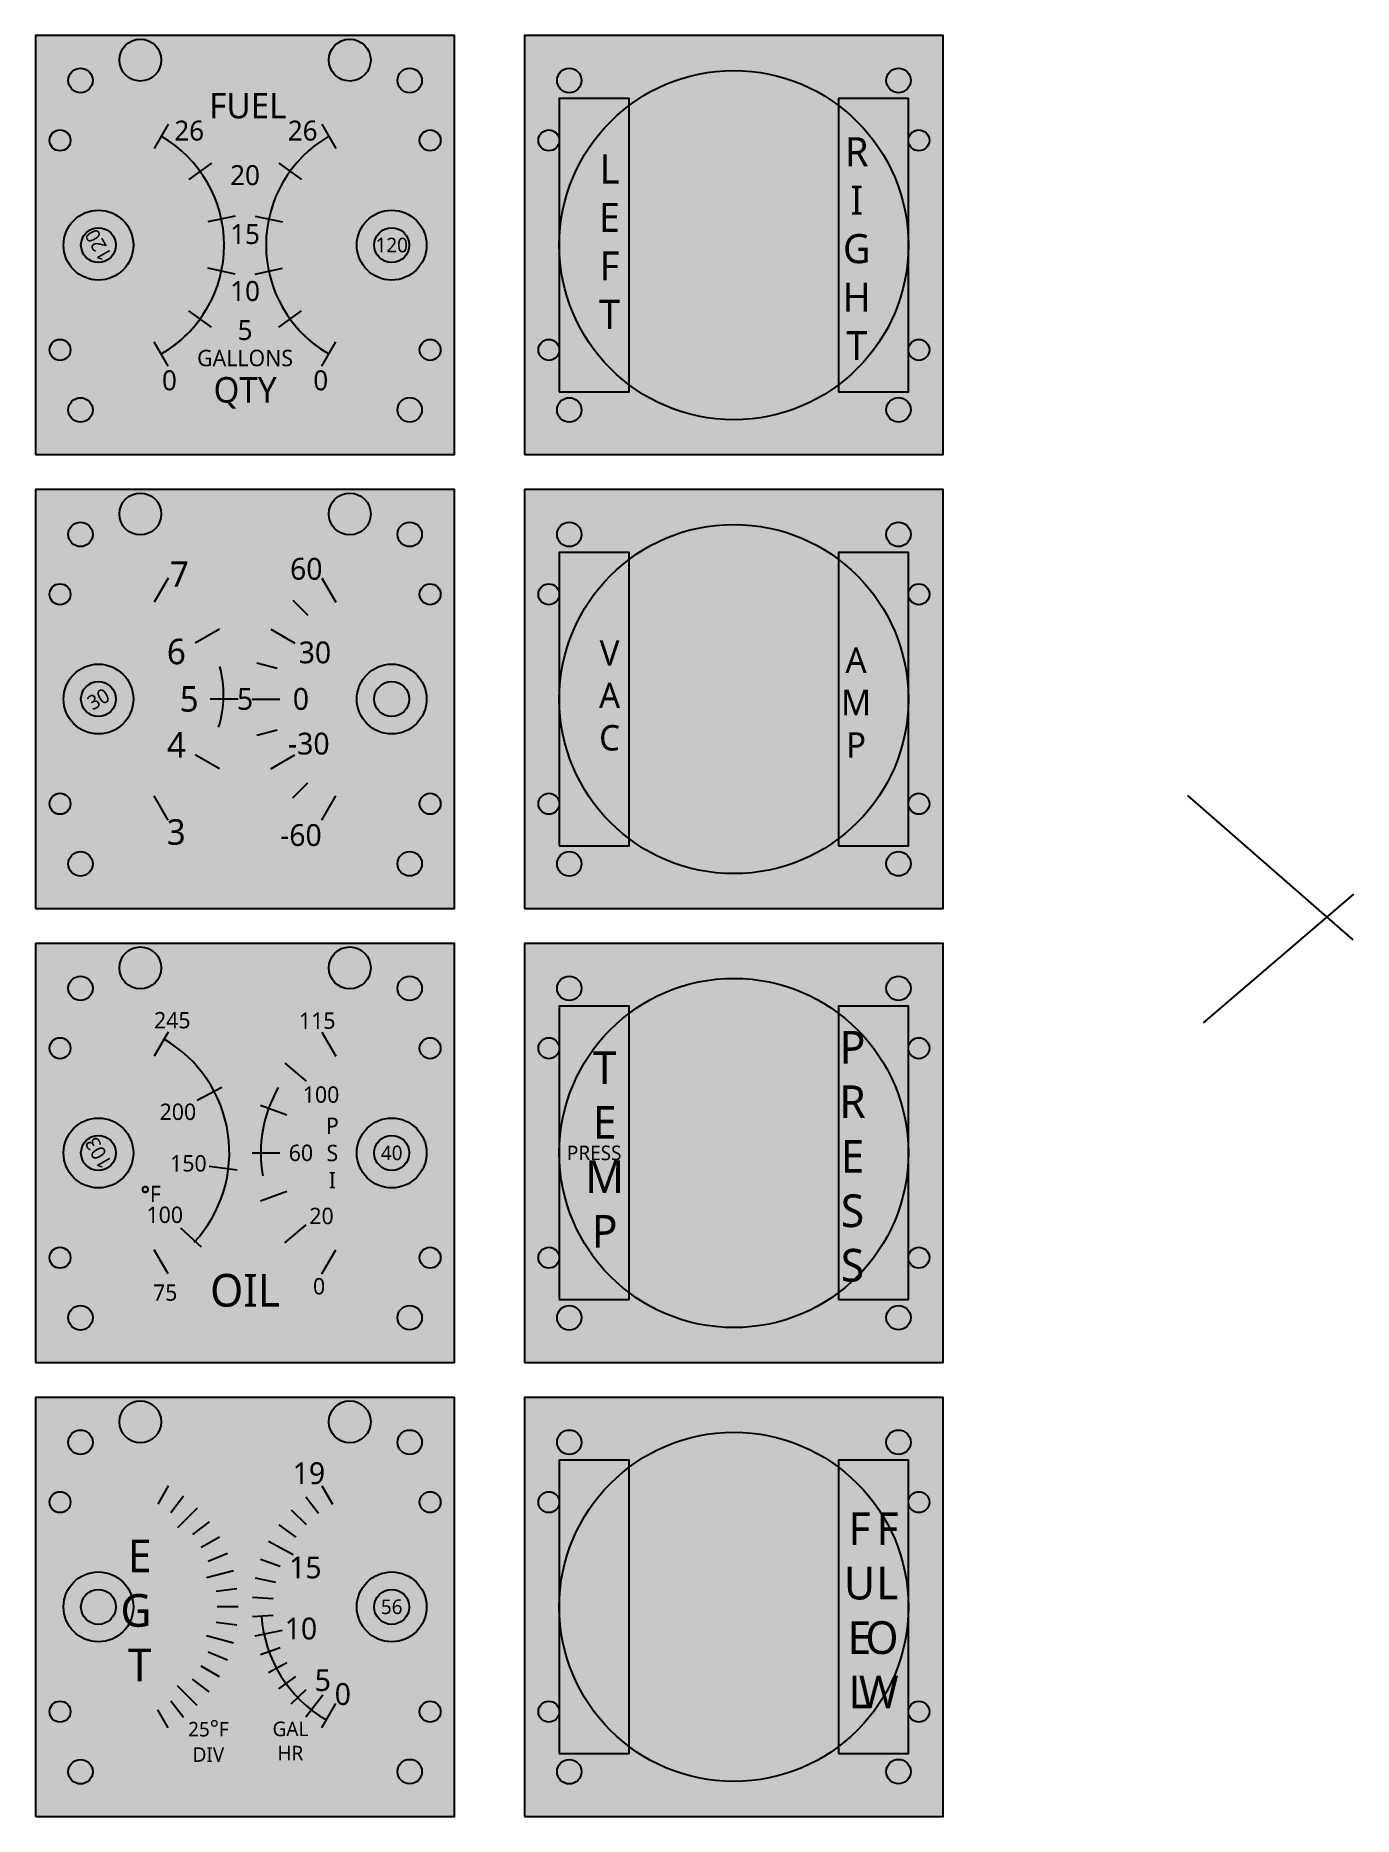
# Model space of a CAD drawing. Extents: x 0 to 189, y 0 to 255.
import ezdxf

# ---------------------------------------------------------------- set-up
doc = ezdxf.new("R2010")
doc.units = 0
doc.header["$MEASUREMENT"] = 0
doc.layers.get('0').update_dxf_attribs({"linetype": 'CONTINUOUS'})
doc.styles.get("Standard").update_dxf_attribs({"font": 'txt.shx'})

msp = doc.modelspace()

# ---------------------------------------------------------------- hatches: boundary and pattern name
for points in [[(0.04, 195.04), (60.04, 195.04), (60.04, 255.04), (0.04, 255.04)], [(70.04, 195.04), (130.04, 195.04), (130.04, 255.04), (70.04, 255.04)], [(75.04, 204.04), (85.04, 204.04), (85.04, 246.04), (75.04, 246.04)], [(115.04, 204.04), (125.04, 204.04), (125.04, 246.04), (115.04, 246.04)], [(4.04, 225.04, -1), (14.04, 225.04, -1)], [(46.04, 225.04, -1), (56.04, 225.04, -1)], [(0.04, 130.04), (60.04, 130.04), (60.04, 190.04), (0.04, 190.04)], [(70.04, 130.04), (130.04, 130.04), (130.04, 190.04), (70.04, 190.04)], [(75.04, 139.04), (85.04, 139.04), (85.04, 181.04), (75.04, 181.04)], [(115.04, 139.04), (125.04, 139.04), (125.04, 181.04), (115.04, 181.04)], [(4.04, 160.04, -1), (14.04, 160.04, -1)], [(46.04, 160.04, -1), (56.04, 160.04, -1)], [(0.04, 65.04), (60.04, 65.04), (60.04, 125.04), (0.04, 125.04)], [(70.04, 65.04), (130.04, 65.04), (130.04, 125.04), (70.04, 125.04)], [(75.04, 74.04), (85.04, 74.04), (85.04, 116.04), (75.04, 116.04)], [(115.04, 74.04), (125.04, 74.04), (125.04, 116.04), (115.04, 116.04)], [(4.04, 95.04, -1), (14.04, 95.04, -1)], [(46.04, 95.04, -1), (56.04, 95.04, -1)], [(0.04, 0.04), (60.04, 0.04), (60.04, 60.04), (0.04, 60.04)], [(70.04, 0.04), (130.04, 0.04), (130.04, 60.04), (70.04, 60.04)], [(75.04, 9.04), (85.04, 9.04), (85.04, 51.04), (75.04, 51.04)], [(115.04, 9.04), (125.04, 9.04), (125.04, 51.04), (115.04, 51.04)], [(4.04, 30.04, -1), (14.04, 30.04, -1)], [(46.04, 30.04, -1), (56.04, 30.04, -1)]]:
    msp.add_hatch(color=7).paths.add_polyline_path(points)

# ---------------------------------------------------------------- linework, layer by layer
at = {"color": 7, "linetype": 'CONTINUOUS'}
for p, q in [((19.04, 242.36), (17.04, 238.9)), ((41.04, 242.36), (43.04, 238.9)), ((25.22, 236.8), (21.99, 234.45)), ((34.86, 236.8), (38.1, 234.45)), ((28.61, 229.2), (24.69, 228.37)), ((31.48, 229.2), (35.39, 228.37)), ((28.61, 220.88), (24.69, 221.72)), ((31.48, 220.88), (35.39, 221.72)), ((19.04, 177.36), (17.04, 173.9)), ((41.04, 177.36), (43.04, 173.9)), ((36.9, 174.18), (39.02, 172.06)), ((26.36, 170.04), (22.9, 168.04)), ((33.72, 170.04), (37.19, 168.04)), ((31.72, 165.22), (34.62, 164.44)), ((29.04, 160.04), (25.04, 160.04)), ((31.04, 160.04), (35.04, 160.04)), ((31.72, 154.87), (34.62, 155.64)), ((26.36, 150.04), (22.9, 152.04)), ((33.72, 150.04), (37.19, 152.04)), ((36.9, 145.9), (39.02, 148.02)), ((19.04, 142.72), (17.04, 146.19)), ((41.04, 142.72), (43.04, 146.19)), ((35.72, 107.9), (38.79, 105.33)), ((26.7, 104.43), (23.17, 102.55)), ((32.25, 101.88), (36.01, 100.51)), ((31.04, 95.04), (35.04, 95.04)), ((28.89, 92.6), (24.92, 93.09)), ((32.25, 88.2), (36.01, 89.57)), ((23.81, 81.56), (20.86, 84.25)), ((19.04, 77.72), (17.04, 81.19)), ((41.04, 77.72), (43.04, 81.19)), ((19.04, 47.36), (17.54, 44.76)), ((21.22, 45.91), (19.39, 43.53)), ((41.04, 47.36), (42.54, 44.76)), ((23.18, 44.18), (20.36, 41.36)), ((36.66, 43.94), (38.81, 41.85)), ((38.73, 45.8), (40.58, 43.44)), ((24.91, 42.22), (22.53, 40.39)), ((34.86, 41.8), (37.29, 40.03)), ((26.36, 40.04), (23.76, 38.54)), ((33.38, 39.43), (36.92, 37.55)), ((27.52, 37.7), (24.75, 36.55)), ((32.25, 36.88), (35.07, 35.86)), ((28.36, 35.22), (24.5, 34.18)), ((31.48, 34.2), (34.41, 33.58)), ((28.87, 32.65), (25.9, 32.26)), ((31.09, 31.44), (34.08, 31.23)), ((29.04, 30.04), (26.04, 30.04)), ((31.09, 28.65), (34.08, 28.86)), ((28.36, 24.87), (24.5, 25.9)), ((28.87, 27.43), (25.9, 27.82)), ((31.48, 25.88), (35.39, 26.72)), ((27.52, 22.39), (24.75, 23.54)), ((32.25, 23.2), (35.07, 24.23)), ((26.36, 20.04), (23.76, 21.54)), ((33.38, 20.65), (36.03, 22.06)), ((23.18, 15.9), (20.36, 18.73)), ((24.91, 17.87), (22.53, 19.69)), ((34.86, 18.29), (37.29, 20.05)), ((36.66, 16.15), (38.81, 18.23)), ((19.04, 12.72), (17.54, 15.32)), ((21.22, 14.18), (19.39, 16.56)), ((38.73, 14.28), (41.19, 17.43)), ((41.04, 12.72), (43.04, 16.19))]:
    msp.add_line(p, q, dxfattribs=at)
at = {"color": 10, "linetype": 'CONTINUOUS'}
for p, q in [((25.22, 213.29), (21.99, 215.64)), ((34.86, 213.29), (38.1, 215.64)), ((19.04, 207.72), (17.04, 211.19)), ((41.04, 207.72), (43.04, 211.19)), ((19.04, 112.36), (17.04, 108.9)), ((41.04, 112.36), (43.04, 108.9)), ((35.72, 82.19), (38.79, 84.76))]:
    msp.add_line(p, q, dxfattribs=at)
at = {"color": 2, "linetype": 'CONTINUOUS'}
for p, q in [((188.73, 125.55), (165.04, 146.21)), ((188.77, 132.08), (167.24, 113.7))]:
    msp.add_line(p, q, dxfattribs=at)
at = {"color": 7, "linetype": 'CONTINUOUS'}
for points in [[(0.04, 195.04), (60.04, 195.04), (60.04, 255.04), (0.04, 255.04)], [(70.04, 195.04), (130.04, 195.04), (130.04, 255.04), (70.04, 255.04)], [(75.04, 204.04), (85.04, 204.04), (85.04, 246.04), (75.04, 246.04)], [(115.04, 204.04), (125.04, 204.04), (125.04, 246.04), (115.04, 246.04)], [(0.04, 130.04), (60.04, 130.04), (60.04, 190.04), (0.04, 190.04)], [(70.04, 130.04), (130.04, 130.04), (130.04, 190.04), (70.04, 190.04)], [(75.04, 139.04), (85.04, 139.04), (85.04, 181.04), (75.04, 181.04)], [(115.04, 139.04), (125.04, 139.04), (125.04, 181.04), (115.04, 181.04)], [(0.04, 65.04), (60.04, 65.04), (60.04, 125.04), (0.04, 125.04)], [(70.04, 65.04), (130.04, 65.04), (130.04, 125.04), (70.04, 125.04)], [(75.04, 74.04), (85.04, 74.04), (85.04, 116.04), (75.04, 116.04)], [(115.04, 74.04), (125.04, 74.04), (125.04, 116.04), (115.04, 116.04)], [(0.04, 0.04), (60.04, 0.04), (60.04, 60.04), (0.04, 60.04)], [(70.04, 0.04), (130.04, 0.04), (130.04, 60.04), (70.04, 60.04)], [(75.04, 9.04), (85.04, 9.04), (85.04, 51.04), (75.04, 51.04)], [(115.04, 9.04), (125.04, 9.04), (125.04, 51.04), (115.04, 51.04)]]:
    msp.add_lwpolyline(points, close=True, dxfattribs=at)
for points in [[(12.04, 251.54, -1), (18.04, 251.54, -1)], [(42.04, 251.54, -1), (48.04, 251.54, -1)], [(4.72, 248.62, -1), (8.22, 248.62, -1)], [(51.87, 248.62, -1), (55.37, 248.62, -1)], [(74.72, 248.62, -1), (78.22, 248.62, -1)], [(75.04, 225.04, -1), (125.04, 225.04, -1)], [(121.87, 248.62, -1), (125.37, 248.62, -1)], [(2.04, 240.04, -1), (5.04, 240.04, -1)], [(55.04, 240.04, -1), (58.04, 240.04, -1)], [(72.04, 240.04, -1), (75.04, 240.04, -1)], [(125.04, 240.04, -1), (128.04, 240.04, -1)], [(4.04, 225.04, -1), (14.04, 225.04, -1)], [(46.04, 225.04, -1), (56.04, 225.04, -1)], [(6.54, 225.04, -1), (11.54, 225.04, -1)], [(48.54, 225.04, -1), (53.54, 225.04, -1)], [(2.04, 210.04, -1), (5.04, 210.04, -1)], [(55.04, 210.04, -1), (58.04, 210.04, -1)], [(72.04, 210.04, -1), (75.04, 210.04, -1)], [(125.04, 210.04, -1), (128.04, 210.04, -1)], [(4.72, 201.44, -1), (8.22, 201.44, -1)], [(51.87, 201.46, -1), (55.37, 201.46, -1)], [(74.72, 201.44, -1), (78.22, 201.44, -1)], [(121.87, 201.46, -1), (125.37, 201.46, -1)], [(12.04, 186.54, -1), (18.04, 186.54, -1)], [(42.04, 186.54, -1), (48.04, 186.54, -1)], [(4.72, 183.62, -1), (8.22, 183.62, -1)], [(51.87, 183.62, -1), (55.37, 183.62, -1)], [(74.72, 183.62, -1), (78.22, 183.62, -1)], [(75.04, 160.04, -1), (125.04, 160.04, -1)], [(121.87, 183.62, -1), (125.37, 183.62, -1)], [(2.04, 175.04, -1), (5.04, 175.04, -1)], [(55.04, 175.04, -1), (58.04, 175.04, -1)], [(72.04, 175.04, -1), (75.04, 175.04, -1)], [(125.04, 175.04, -1), (128.04, 175.04, -1)], [(4.04, 160.04, -1), (14.04, 160.04, -1)], [(46.04, 160.04, -1), (56.04, 160.04, -1)], [(6.54, 160.04, -1), (11.54, 160.04, -1)], [(48.54, 160.04, -1), (53.54, 160.04, -1)], [(2.04, 145.04, -1), (5.04, 145.04, -1)], [(55.04, 145.04, -1), (58.04, 145.04, -1)], [(72.04, 145.04, -1), (75.04, 145.04, -1)], [(125.04, 145.04, -1), (128.04, 145.04, -1)], [(4.72, 136.44, -1), (8.22, 136.44, -1)], [(51.87, 136.46, -1), (55.37, 136.46, -1)], [(74.72, 136.44, -1), (78.22, 136.44, -1)], [(121.87, 136.46, -1), (125.37, 136.46, -1)], [(12.04, 121.54, -1), (18.04, 121.54, -1)], [(42.04, 121.54, -1), (48.04, 121.54, -1)], [(4.72, 118.62, -1), (8.22, 118.62, -1)], [(51.87, 118.62, -1), (55.37, 118.62, -1)], [(74.72, 118.62, -1), (78.22, 118.62, -1)], [(75.04, 95.04, -1), (125.04, 95.04, -1)], [(121.87, 118.62, -1), (125.37, 118.62, -1)], [(2.04, 110.04, -1), (5.04, 110.04, -1)], [(55.04, 110.04, -1), (58.04, 110.04, -1)], [(72.04, 110.04, -1), (75.04, 110.04, -1)], [(125.04, 110.04, -1), (128.04, 110.04, -1)], [(4.04, 95.04, -1), (14.04, 95.04, -1)], [(46.04, 95.04, -1), (56.04, 95.04, -1)], [(6.54, 95.04, -1), (11.54, 95.04, -1)], [(48.54, 95.04, -1), (53.54, 95.04, -1)], [(2.04, 80.04, -1), (5.04, 80.04, -1)], [(55.04, 80.04, -1), (58.04, 80.04, -1)], [(72.04, 80.04, -1), (75.04, 80.04, -1)], [(125.04, 80.04, -1), (128.04, 80.04, -1)], [(4.72, 71.44, -1), (8.22, 71.44, -1)], [(51.87, 71.46, -1), (55.37, 71.46, -1)], [(74.72, 71.44, -1), (78.22, 71.44, -1)], [(121.87, 71.46, -1), (125.37, 71.46, -1)], [(12.04, 56.54, -1), (18.04, 56.54, -1)], [(42.04, 56.54, -1), (48.04, 56.54, -1)], [(4.72, 53.62, -1), (8.22, 53.62, -1)], [(51.87, 53.62, -1), (55.37, 53.62, -1)], [(74.72, 53.62, -1), (78.22, 53.62, -1)], [(75.04, 30.04, -1), (125.04, 30.04, -1)], [(121.87, 53.62, -1), (125.37, 53.62, -1)], [(2.04, 45.04, -1), (5.04, 45.04, -1)], [(55.04, 45.04, -1), (58.04, 45.04, -1)], [(72.04, 45.04, -1), (75.04, 45.04, -1)], [(125.04, 45.04, -1), (128.04, 45.04, -1)], [(4.04, 30.04, -1), (14.04, 30.04, -1)], [(46.04, 30.04, -1), (56.04, 30.04, -1)], [(6.54, 30.04, -1), (11.54, 30.04, -1)], [(48.54, 30.04, -1), (53.54, 30.04, -1)], [(2.04, 15.04, -1), (5.04, 15.04, -1)], [(55.04, 15.04, -1), (58.04, 15.04, -1)], [(72.04, 15.04, -1), (75.04, 15.04, -1)], [(125.04, 15.04, -1), (128.04, 15.04, -1)], [(4.72, 6.44, -1), (8.22, 6.44, -1)], [(51.87, 6.46, -1), (55.37, 6.46, -1)], [(74.72, 6.44, -1), (78.22, 6.44, -1)], [(121.87, 6.46, -1), (125.37, 6.46, -1)]]:
    msp.add_lwpolyline(points, format="xyb", close=True, dxfattribs=at)
for centre, start, end in [((9.04, 225.04), 300, 60), ((51.04, 225.04), 120, 240)]:
    msp.add_arc(centre, 18, start, end, dxfattribs=at)
at = {"color": 10, "linetype": 'CONTINUOUS'}
for centre, start, end in [((9.04, 225.04), 300, 324), ((51.04, 225.04), 216, 240)]:
    msp.add_arc(centre, 18, start, end, dxfattribs=at)
at = {"color": 112, "linetype": 'CONTINUOUS'}
for centre, radius, start, end in [((51.04, 95.04), 18.75, 150, 190), ((51.04, 30.04), 18.7, 184, 240)]:
    msp.add_arc(centre, radius, start, end, dxfattribs=at)
for centre, major_axis, ratio, start_param in [((9.04, 160.04), (17.39, 4.66), 0.926196, -0.523599), ((9.04, 95.04), (9.4, 16.28), 0.996829, -1.797689)]:
    msp.add_ellipse(centre, major_axis=major_axis, ratio=ratio, start_param=start_param, end_param=0, dxfattribs=at)

# ---------------------------------------------------------------- texts
for s, insert, char_height, width, attachment_point in [('\\C7;\\fTrebuchet MS|b0|i0|;\\H3.6414341777563;FUEL', (30.44, 244.99), 3.6414, 16.4, 5), ('\\C7;\\fTrebuchet MS|b0|i0|;\\H2.8611676767468;26', (22.04, 241.42), 2.8612, 10, 5), ('\\C7;\\fTrebuchet MS|b0|i0|;\\H2.8611676767468;26', (38.29, 241.42), 2.8612, 10, 5), ('\\C7;\\fTrebuchet MS|b0|i0|;\\H4.1616594716907;R\\PI\\PG\\PH\\PT', (117.64, 224.54), 4.1617, 11, 5), ('\\C7;\\fTrebuchet MS|b0|i0|;\\H4.1616594716907;L\\PE\\PF\\PT', (82.24, 225.54), 4.1617, 6, 5), ('\\C7;\\fTrebuchet MS|b0|i0|;\\H2.8611676767468;20', (30.04, 235.04), 2.8612, 10, 5), ('\\C7;\\fTrebuchet MS|b0|i0|;\\H2.8611676767468;15', (30.04, 226.61), 2.8612, 10, 5), ('\\C17;\\fTrebuchet MS|b0|i0|;\\H2.0808297358453;120', (51.04, 225.04), 2.0808, 5.2916, 5), ('\\C7;\\fTrebuchet MS|b0|i0|;\\H2.8611676767468;10', (30.04, 218.45), 2.8612, 10, 5), ('\\C7;\\fTrebuchet MS|b0|i0|;\\H2.8611676767468;5', (30.04, 212.87), 2.8612, 10, 5), ('\\C7;\\fTrebuchet MS|b0|i0|;\\H2.3409423828125;GALLONS\\P\\H3.6414341777563;QTY', (30.04, 205.84), 2.3409, 25.2, 5), ('\\C7;\\fTrebuchet MS|b0|i0|;\\H2.8611676767468;0', (19.21, 205.66), 2.8612, 10, 5), ('\\C7;\\fTrebuchet MS|b0|i0|;\\H2.8611676767468;0', (40.88, 205.66), 2.8612, 10, 5), ('\\C7;\\fTrebuchet MS|b0|i0|;\\H3.6414341777563;7', (19.27, 177.94), 3.6414, 10, 4), ('\\C7;\\fTrebuchet MS|b0|i0|;\\H3.121280323714;60', (41.13, 178.67), 3.1213, 10, 6), ('\\C7;\\fTrebuchet MS|b0|i0|;\\H3.6414341777563;6', (20.2, 166.82), 3.6414, 10, 5), ('\\C7;\\fTrebuchet MS|b0|i0|;\\H3.121280323714;30', (40.04, 166.7), 3.1213, 10, 5), ('\\C7;\\fTrebuchet MS|b0|i0|;\\H3.6414341777563;V\\PA\\PC', (82.24, 160.54), 3.6414, 6, 5), ('\\C7;\\fTrebuchet MS|b0|i0|;\\H3.6414341777563;A\\PM\\PP', (117.54, 159.54), 3.6414, 6, 5), ('\\C7;\\fTrebuchet MS|b0|i0|;\\H3.6414341777563;5', (22.04, 160.04), 3.6414, 10, 5), ('\\C7;\\fTrebuchet MS|b0|i0|;\\H3.121280323714;5', (30.04, 160.04), 3.1213, 60, 5), ('\\C7;\\fTrebuchet MS|b0|i0|;\\H3.121280323714;0', (38.04, 160.04), 3.1213, 10, 5), ('\\C7;\\fTrebuchet MS|b0|i0|;\\H3.6414341777563;4', (20.2, 153.48), 3.6414, 10, 5), ('\\C7;\\fTrebuchet MS|b0|i0|;\\H3.121280323714;-30', (39.17, 153.64), 3.1213, 10, 5), ('\\C7;\\fTrebuchet MS|b0|i0|;\\H3.6414341777563;3', (20.17, 140.98), 3.6414, 10, 5), ('\\C7;\\fTrebuchet MS|b0|i0|;\\H3.121280323714;-60', (38.04, 140.54), 3.1213, 10, 5), ('\\C7;\\fTrebuchet MS|b0|i0|;\\H2.3409423828125;245', (19.62, 114.04), 2.3409, 10, 5), ('\\C7;\\fTrebuchet MS|b0|i0|;\\H2.3409423828125;115', (40.37, 113.97), 2.3409, 10, 5), ('\\C7;\\fTrebuchet MS|b0|i0|;\\H4.681884765625;P\\PR\\PE\\PS\\PS', (117.04, 94.54), 4.6819, 7.8, 5), ('\\C7;\\fTrebuchet MS|b0|i0|;\\H4.681884765625;T\\PE\\PM\\PP', (81.54, 95.54), 4.6819, 6, 5), ('\\C7;\\fTrebuchet MS|b0|i0|;\\H2.3409423828125;100', (40.92, 103.39), 2.3409, 10, 5), ('\\C7;\\fTrebuchet MS|b0|i0|;\\H2.3409423828125;200', (20.42, 100.92), 2.3409, 10, 5), ('\\C7;\\fTrebuchet MS|b0|i0|;\\H2.3409423828125;P\\PS\\PI', (42.54, 95.04), 2.3409, 5, 5), ('\\C7;\\fTrebuchet MS|b0|i0|;\\H2.3409423828125;150', (21.92, 93.54), 2.3409, 10, 5), ('\\C7;\\fTrebuchet MS|b0|i0|;\\H2.3409423828125;60', (38.04, 95.04), 2.3409, 10, 5), ('\\C17;\\fTrebuchet MS|b0|i0|;\\H2.0808297358453;40', (51.04, 95.04), 2.0808, 3.8116, 5), ('\\C7;\\fTrebuchet MS|b0|i0|;\\H2.0808297358453;PRESS', (80.04, 95.04), 2.0808, 10, 5), ('\\C7;\\fTrebuchet MS|b1|i0|;\\H2.3409423828125;°\\fTrebuchet MS|b0|i0|;F', (16.54, 89.17), 2.3409, 10, 5), ('\\C7;\\fTrebuchet MS|b0|i0|;\\H2.3409423828125;100', (18.54, 86.17), 2.3409, 10, 5), ('\\C7;\\fTrebuchet MS|b0|i0|;\\H2.3409423828125;20', (40.99, 86.01), 2.3409, 10, 5), ('\\C7;\\fTrebuchet MS|b0|i0|;\\H4.681884765625;OIL', (30.04, 75.34), 4.6819, 25.2, 5), ('\\C7;\\fTrebuchet MS|b0|i0|;\\H2.3409423828125;0', (40.64, 75.94), 2.3409, 10, 5), ('\\C7;\\fTrebuchet MS|b0|i0|;\\H2.3409423828125;75', (18.6, 75.04), 2.3409, 10, 5), ('\\C7;\\fTrebuchet MS|b0|i0|;\\H3.121280323714;19', (41.51, 49.17), 3.1213, 10, 6), ('\\C7;\\fTrebuchet MS|b0|i0|;\\H4.681884765625;F\\PU\\PE\\PL', (118.04, 29.54), 4.6819, 6, 5), ('\\C7;\\fTrebuchet MS|b0|i0|;\\H4.681884765625;F\\PL\\PO\\PW', (123.63, 29.54), 4.6819, 6, 6), ('\\C7;\\fTrebuchet MS|b0|i0|;\\H4.681884765625;E\\PG\\PT', (16.63, 29.54), 4.6819, 6, 6), ('\\C7;\\fTrebuchet MS|b0|i0|;\\H3.121280323714;15', (38.67, 35.67), 3.1213, 10, 5), ('\\C17;\\fTrebuchet MS|b0|i0|;\\H2.0808297358453;56', (51.04, 30.04), 2.0808, 3.8116, 5), ('\\C7;\\fTrebuchet MS|b0|i0|;\\H3.121280323714;10', (38.04, 26.92), 3.1213, 10, 5), ('\\C7;\\fTrebuchet MS|b0|i0|;\\H3.121280323714;5', (41.17, 19.54), 3.1213, 10, 5), ('\\C7;\\fTrebuchet MS|b0|i0|;\\H3.121280323714;0', (44.04, 17.54), 3.1213, 10, 5), ('\\C7;\\fTrebuchet MS|b0|i0|;\\H2.0808297358453;25\\H2.3409423828125;°\\H2.0808297358453;F\\PDIV', (24.79, 10.84), 2.0808, 12.5, 5), ('\\C7;\\fTrebuchet MS|b0|i0|;\\H2.0808297358453;GAL\\PHR', (36.54, 10.84), 2.0808, 10, 5)]:
    msp.add_mtext(s, dxfattribs=dict(insert=insert, char_height=char_height, width=width, attachment_point=attachment_point))
at = {"char_height": 2.0808, "attachment_point": 5}
for s, insert, width, rotation in [('\\C17;\\fTrebuchet MS|b0|i0|;\\H2.0808297358453;120', (9.04, 225.04), 5.2916, 120), ('\\C17;\\fTrebuchet MS|b0|i0|;\\H2.0808297358453;30', (9.04, 160.04), 3.8116, 30), ('\\C17;\\fTrebuchet MS|b0|i0|;\\H2.0808297358453;103', (9.04, 95.04), 5.2916, 120)]:
    msp.add_mtext(s, dxfattribs=dict(at, insert=insert, width=width, rotation=rotation))

doc.saveas('drawing.dxf')
